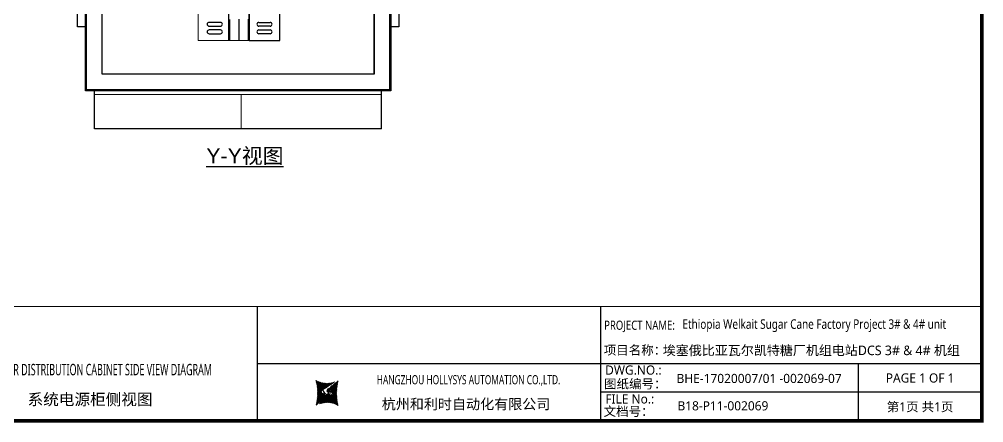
# Model space of a CAD drawing. Extents: x 81437 to 204847, y -54769 to -29444.
# Drawn here: x 103123 to 105651, y -32606 to -31548 of the extents above; entities that cross this region are included whole.
import ezdxf
from ezdxf.enums import TextEntityAlignment as Align
from ezdxf.lldxf.tags import DXFTag

# ---------------------------------------------------------------- set-up
doc = ezdxf.new("R2010")
doc.units = 0
doc.header["$LTSCALE"] = 100
doc.header["$MEASUREMENT"] = 0
for name, color, linetype in [('CLOUD_LAYER', 6, 'Continuous'), ('PANEL', 7, 'Continuous'), ('t', 1, 'Continuous'), ('TEXT', 7, 'Continuous'), ('标准图框及表格', 7, 'Continuous')]:
    doc.layers.add(name, color=color, linetype=linetype)
doc.layers.add('细实线', color=7, linetype='Continuous', lineweight=20)
doc.styles.add('HZ', font='arial.ttf', dxfattribs={"width": 0.7})
doc.styles.get("Standard").update_dxf_attribs({"font": ''})
doc.styles.add('微软雅黑', font='')
doc.styles.get('Standard').set_extended_font_data('SimSun')
doc.styles.get('微软雅黑').set_extended_font_data('Microsoft YaHei')
tags = doc.linetypes.add('CENTER', pattern=[2, 1.25, -0.25, 0.25, -0.25]).pattern_tags.tags
tags[10:11] = [DXFTag(74, 4), DXFTag(75, 0), DXFTag(340, '0'), DXFTag(46, 1.0), DXFTag(50, 0.0), DXFTag(44, 0.0), DXFTag(45, 0.0)]
tags[8:9] = [DXFTag(74, 4), DXFTag(75, 0), DXFTag(340, '0'), DXFTag(46, 1.0), DXFTag(50, 0.0), DXFTag(44, 0.0), DXFTag(45, 0.0)]
tags[6:7] = [DXFTag(74, 4), DXFTag(75, 0), DXFTag(340, '0'), DXFTag(46, 1.0), DXFTag(50, 0.0), DXFTag(44, 0.0), DXFTag(45, 0.0)]
tags[4:5] = [DXFTag(74, 4), DXFTag(75, 0), DXFTag(340, '0'), DXFTag(46, 1.0), DXFTag(50, 0.0), DXFTag(44, 0.0), DXFTag(45, 0.0)]
pattern_1 = [(45, (-6.162819773475348, -58.86246267448996), (-0.736262898216564, 0.7362628982165641), [])]

# ---------------------------------------------------------------- blocks, each defined once
blk = doc.blocks.new('图框')
at = {"layer": '标准图框及表格'}
h = blk.add_hatch(dxfattribs=at)
h.set_pattern_fill('ANSI31', color=5, scale=8.329863809039892, style=0)
h.set_pattern_definition(pattern_1)
edge = h.paths.add_edge_path()
edge.add_arc((2393.094436262916, -3057.016314091056), 55.18534773488954, 238.1092081981581, 291.6531626184834)
edge.add_line((2413.457117633552, -3108.307481089123), (2382.362679957259, -3129.105284474292))
edge.add_arc((2232.744557938924, -3137.191253253037), 135.3602868968974, 346.3915348661821, 374.2500326978034)
edge.add_line((2364.304773850054, -3169.039594784347), (2391.343418124445, -3146.7148906974))
edge.add_line((2385.17637942767, -3139.143911424919), (2389.981166822123, -3139.761302572286))
edge.add_spline(control_points=[(2391.307199095063, -3146.750097628447), (2392.196661605914, -3145.885543305817), (2393.808172678844, -3144.319160410171), (2393.706362376579, -3140.114756849009), (2391.263680388605, -3139.875266105763), (2389.959101290711, -3139.747359722689)], knot_values=[0, 0, 0, 0, 6.844331067525468, 12.40042740766005, 18.76924275352248, 18.76924275352248, 18.76924275352248, 18.76924275352248], weights=[1, 1, 1, 1, 1, 1], degree=3, periodic=0)
edge.add_spline(control_points=[(2382.352543285211, -3129.127895979397), (2381.626555155563, -3129.73152025812), (2380.315378592357, -3130.821700626719), (2379.381276507607, -3132.24510027398), (2378.964379386169, -3132.880374753903)], knot_values=[0, 0, 0, 0, 5.253673658024614, 9.488438564008057, 9.488438564008057, 9.488438564008057, 9.488438564008057], weights=[1, 1, 1, 1, 1], degree=3, periodic=0)
edge.add_spline(control_points=[(2380.109845815059, -3131.144179531064), (2379.558651433159, -3131.767985770505), (2378.469607692277, -3133.249177120419), (2378.75000888206, -3136.59141356358), (2381.696031569307, -3138.758015293683), (2384.022624161043, -3139.007997601494), (2385.15175362843, -3139.129317677358)], knot_values=[10.66597461496156, 10.66597461496156, 10.66597461496156, 10.66597461496156, 18.97770399508879, 28.89455822145742, 41.119553648298, 52.64692538081317, 52.64692538081317, 52.64692538081317, 52.64692538081317], weights=[1, 1, 1, 1, 1, 1, 1], degree=3, periodic=0)
h = blk.add_hatch(dxfattribs=at)
h.set_pattern_fill('ANSI31', color=3, scale=8.329863809039892, style=0)
h.set_pattern_definition(pattern_1)
edge = h.paths.add_edge_path()
edge.add_line((2396.306912351669, -3134.638821765021), (2401.543221691929, -3135.303048767099))
edge.add_spline(control_points=[(2394.881673431148, -3127.632408877759), (2393.992210920092, -3128.496963200258), (2392.380699847337, -3130.063346096064), (2392.482510149457, -3134.26774965708), (2394.925192137576, -3134.507240400384), (2396.229771235499, -3134.635146783385)], knot_values=[0, 0, 0, 0, 6.844331067526932, 12.40042740766158, 18.76924275352342, 18.76924275352342, 18.76924275352342, 18.76924275352342], weights=[1, 1, 1, 1, 1, 1], degree=3, periodic=0)
edge.add_line((2421.884098676157, -3105.342911721815), (2394.845454401773, -3127.667615808762))
edge.add_spline(control_points=[(2406.462349776273, -3142.781070641064), (2406.85282482484, -3142.285248106444), (2407.700959278394, -3140.915136680455), (2407.438863643569, -3137.791092942495), (2404.4928409567, -3135.624491212552), (2402.166248364556, -3135.374508904741), (2401.037118897577, -3135.253188828716)], knot_values=[12.65408913243743, 12.65408913243743, 12.65408913243743, 12.65408913243743, 18.97770399508879, 28.89455822145742, 41.119553648298, 52.64692538081317, 52.64692538081317, 52.64692538081317, 52.64692538081317], weights=[1, 1, 1, 1, 1, 1, 1], degree=3, periodic=0)
edge.add_line((2405.463463917236, -3143.838156073773), (2406.618423075823, -3142.594514654259))
edge.add_line((2403.858524028219, -3145.261600863971), (2405.463463917236, -3143.838156073904))
edge.add_line((2372.73175489228, -3166.075025417009), (2403.826192568573, -3145.277222031841))
edge.add_arc((2393.094436262916, -3217.366192415033), 55.18534773488965, 58.10920819815809, 111.6531626184834)
edge.add_arc((2553.444314586908, -3137.191253253037), 135.360286896897, 166.3915348661823, 194.2500326978024)
at = {"color": 7}
for p, q in [((2209.47921527367, -2910.443887418679), (2209.47921527367, -3210.443887418679)), ((3109.47921527367, -2910.443887418679), (3109.47921527367, -3210.443887418679)), ((2209.47921527367, -3060.443887418679), (3109.47921527367, -3060.443887418679)), ((3109.47921527367, -3060.443887418679), (4109.47921527367, -3060.443887418679)), ((3785.62275226965, -3060.443887418679), (3785.62275226965, -3210.443887418679)), ((4109.47921527367, -3135.443887418679), (3109.47921527367, -3135.443887418679))]:
    blk.add_line(p, q, dxfattribs=at)
at = {"color": 7, "const_width": 3}
blk.add_lwpolyline([(4109.47921527367, -2910.443887418679), (-6.162819773475348, -2910.443887418679)], dxfattribs=at)
at = {"layer": 't', "color": 7, "const_width": 9.61519705431492}
blk.add_lwpolyline([(4109.47921527367, -3210.443887418679), (4109.47921527367, -58.86246267448996), (-6.162819773475348, -58.86246267448996), (-6.162819773475348, -3210.443887418679)], close=True, dxfattribs=at)
at = {"color": 7, "linetype": 'CENTER', "style": '微软雅黑'}
for s, height, p in [('项目名称：', 24, (3118.237888517288, -3036.94681899895)), ('图纸编号：', 24, (3119.058468482224, -3125.527001057468)), ('杭州和利时自动化有限公司', 27, (2536.38633266712, -3179.976961063531)), ('文档号：', 24, (3117.869572934458, -3197.591179766443))]:
    blk.add_text(s, height=height, dxfattribs=at).set_placement(p)
at = {"color": 7, "style": '微软雅黑', "flags": 8}
for tag, p, height in [('DWG.NAME:', (1375.473639447489, -2969.2419877869), 25), ('DWG.NO.:', (3122.023352488108, -3089.264933317976), 24), ('图纸编号', (3309.199899152482, -3111.267140832559), 24), ('FILENO.:', (3122.509725826509, -3164.966587124836), 24), ('文档号', (3311.563545755656, -3182.994948628203), 24)]:
    blk.add_attdef(tag, p, '', height=height, dxfattribs=at)
at = {"color": 7, "style": '微软雅黑', "width": 0.8, "flags": 8}
for tag, p, height in [('PROJECTNAME:', (3119.317365890063, -2971.670387076527), 24), ('PROJECT_NAME', (3324.743137664682, -2969.191656158461), 25)]:
    blk.add_attdef(tag, p, '', height=height, dxfattribs=at)
at = {"color": 7, "style": '微软雅黑', "flags": 8}
for tag, height, width, p in [('RENLIU', 24, 0.7, (692.0254873090671, -3009.243060483925)), ('SHUFENWANG', 24, 0.7, (879.6254712981536, -3009.243060483925)), ('FANGHOU', 24, 0.7, (1063.567935676903, -3009.243060483925)), ('DANDANLI', 24, 0.7, (1243.852880445316, -3009.243060483925)), ('#10STATIONONTROLCABINETCOVER', 30, 0.6, (1771.737284051596, -3076.044837234568)), ('HANGZHOUHOLLYSYSAUTOMATIONCO.,LTD.', 24, 0.7, (2763.919484516009, -3104.577265918681))]:
    blk.add_attdef(tag, text='', height=height, dxfattribs=dict(at, width=width)).set_placement(p, align=Align.MIDDLE)
for tag, p in [('图纸名称:', (1371.649552043295, -3024.785799731683)), ('项目名称', (3272.897224152879, -3045.626842364768))]:
    blk.add_attdef(tag, text='', height=25, dxfattribs=at).set_placement(p, align=Align.BOTTOM_LEFT)
at = {"color": 7, "flags": 8}
blk.add_attdef('A', text='', height=23, dxfattribs=at).set_placement((53.73638948711596, -3033.744016823508), align=Align.MIDDLE)
at = {"color": 7, "style": '微软雅黑', "flags": 8}
for tag, height, p in [('设计时间', 23, (207.7030023673433, -3033.744016823508)), ('刘仁', 23, (692.0254873090671, -3061.050838701933)), ('王姝芬', 23, (879.6254712981536, -3061.050838701933)), ('侯方', 23, (1063.567935676903, -3061.050838701933)), ('李丹丹', 23, (1243.852880445316, -3061.050838701933)), ('PAGEXOFX', 24, (3947.55098377166, -3097.943887418679)), ('REV.', 24, (53.21983990701119, -3121.911417548025)), ('DATE', 24, (202.7449719716897, -3121.911417548025)), ('DESCRIPTION', 24, (445.5564698352027, -3121.911417548025)), ('PREPARED', 24, (692.0254873090671, -3121.911417548025)), ('CHECKED', 24, (879.625471298139, -3121.911417548025)), ('SIGNED', 24, (1063.567935676889, -3121.911417548025)), ('APPROVED', 24, (1243.852880445316, -3121.911417548025)), ('图纸名称', 30, (1771.737284051596, -3153.557526718527)), ('第几页共几页', 24, (3947.55098377166, -3172.943887418679))]:
    blk.add_attdef(tag, text='', height=height, dxfattribs=at).set_placement(p, align=Align.MIDDLE)
at = {"layer": '标准图框及表格', "color": 5, "style": 'HZ'}
for s, p in [('pgqh', (2367.722055843864, -3118.539690870716)), ('hollilas', (2367.889081852576, -3144.830947292762))]:
    blk.add_text(s, height=5.205656721233694, dxfattribs=at).set_placement(p)
at = {"layer": '标准图框及表格', "color": 3, "style": 'HZ'}
for s, height, p in [('auto', 8.676094535389492, (2394.744307490306, -3133.062499086471)), ('hollysys', 4.338047267694746, (2396.375285240625, -3158.593924068552))]:
    blk.add_text(s, height=height, dxfattribs=at).set_placement(p)

msp = doc.modelspace()

# ---------------------------------------------------------------- linework, layer by layer
at = {"color": 7, "linetype": 'Continuous'}
for p, q in [((103671.6471443257, -31604.22489207311), (103671.6471443257, -29859.22489207311)), ((103725.6471443257, -31557.22489207311), (103725.6471443257, -30857.22489207311)), ((103673.6471443257, -31548.42314792302), (103673.6471443257, -31604.20751172712)), ((103698.6471443257, -31604.20751172712), (103698.6471443257, -31548.22492779867)), ((103723.6471443257, -31604.20751172712), (103723.6471443257, -31548.30381585265)), ((103650.189902687, -31556.25264554916), (103620.189902687, -31556.25264554916)), ((103620.189902687, -31566.25264554916), (103650.189902687, -31566.25264554916)), ((103750.437631343, -31556.25264554916), (103780.437631343, -31556.25264554916)), ((103780.437631343, -31566.25264554916), (103750.437631343, -31566.25264554916)), ((103650.189902687, -31576.25264554916), (103620.189902687, -31576.25264554916)), ((103620.189902687, -31586.25264554916), (103650.189902687, -31586.25264554916)), ((103750.437631343, -31576.25264554916), (103780.437631343, -31576.25264554916)), ((103780.437631343, -31586.25264554916), (103750.437631343, -31586.25264554916))]:
    msp.add_line(p, q, dxfattribs=at)
at = {"color": 7}
msp.add_line((104071.7304300333, -31835.72489654867), (103319.7304300333, -31835.72489654867), dxfattribs=at)
msp.add_lwpolyline([(103805.6471443257, -29804.22492779867), (103725.6471443257, -29804.22492779867), (103725.6471443257, -31604.22489207311), (103805.6471443257, -31604.22489207311)], close=True, dxfattribs=at)
at = {"color": 7, "linetype": 'Continuous'}
for centre, start, end in [((103620.189902687, -31561.25264554916), 90, 270), ((103650.189902687, -31561.25264554916), 270, 90), ((103750.437631343, -31561.25264554916), 90, 270), ((103780.437631343, -31561.25264554916), 270, 90), ((103620.189902687, -31581.25264554916), 90, 270), ((103650.189902687, -31581.25264554916), 270, 90), ((103750.437631343, -31581.25264554916), 90, 270), ((103780.437631343, -31581.25264554916), 270, 90)]:
    msp.add_arc(centre, 5, start, end, dxfattribs=at)
at = {"layer": 'CLOUD_LAYER', "color": 7}
msp.add_line((104052.7472441631, -31692.22489654867), (103339.7472441631, -31692.22489654867), dxfattribs=at)
for points in [[(103296.2472441631, -31567.94712317249), (103275.1507579928, -31567.94712317249), (103275.1507579928, -31363.94712317249), (103296.2472441631, -31363.94712317249)], [(104117.3437303335, -31567.94712317249), (104096.2472441631, -31567.94712317249), (104096.2472441631, -31363.94712317249), (104117.3437303335, -31363.94712317249)]]:
    msp.add_lwpolyline(points, close=True, dxfattribs=at)
at = {"layer": 'PANEL', "color": 7}
for p, q in [((103296.2472441631, -31735.72489654867), (103296.2472441631, -29735.72492779864)), ((103299.2472441631, -31732.72489654867), (103299.2472441631, -29738.72492779864)), ((104093.2472441631, -29738.72492779864), (104093.2472441631, -31732.72489654867)), ((104096.2472441631, -29735.72492779864), (104096.2472441631, -31735.72489654867)), ((103339.7472441631, -31692.22489654867), (103339.7472441631, -30556.72492701741)), ((104052.7472441631, -31692.22489654867), (104052.7472441631, -30556.72492701741)), ((104052.7472441631, -30987.72492701741), (104052.7472441631, -31692.22489654867)), ((104096.2472441631, -31735.72489654867), (103296.2472441631, -31735.72489654867)), ((104093.2472441631, -31732.72489654867), (103299.2472441631, -31732.72489654867)), ((103319.7304300333, -31835.72489654867), (103319.7304300333, -31735.72489654867)), ((104071.7304300333, -31835.72489654867), (104071.7304300333, -31735.72489654867))]:
    msp.add_line(p, q, dxfattribs=at)
at = {"layer": '细实线'}
for p, q in [((103671.6471443257, -31604.22489207311), (103725.6471443257, -31604.22489207311)), ((103319.7304300333, -31745.72489654867), (104071.7304300333, -31745.72489654867)), ((103704.2304300333, -31745.72489654867), (103704.2304300333, -31835.72489654867))]:
    msp.add_line(p, q, dxfattribs=at)
msp.add_lwpolyline([(103671.6471443257, -29804.22492779867), (103591.6471443257, -29804.22492779867), (103591.6471443257, -31604.22489207311), (103671.6471443257, -31604.22489207311)], close=True, dxfattribs=at)

# ---------------------------------------------------------------- block references
at = {"color": 1}
ref = msp.add_blockref('图框', (101536.4290647356, -29390.33974976701), dxfattribs=at)
ref.add_attrib('PROJECTNAME:', 'PROJECT NAME:', (104655.7464306256, -32362.01013684354), dxfattribs={"color": 7, "height": 24, "style": '微软雅黑', "width": 0.8000000000000002})
ref.add_attrib('FILENO.:', 'FILE No.:', (104658.9387905621, -32555.30633689184), dxfattribs={"color": 7, "height": 24, "style": '微软雅黑'})
ref.add_attrib('DWG.NO.:', 'DWG.NO.:', (104658.4524172237, -32479.60468308498), dxfattribs={"color": 7, "height": 24, "style": '微软雅黑'})
ref.add_attrib('PAGEXOFX', 'PAGE 1 OF 1', dxfattribs={"color": 7, "height": 24, "style": '微软雅黑', "flags": 8}).set_placement((105483.9800485072, -32488.28363718569), align=Align.MIDDLE)
ref.add_attrib('PROJECT_NAME', 'Ethiopia Welkait Sugar Cane Factory Project 3# & 4# unit', (104861.1722024003, -32359.53140592547), dxfattribs={"color": 7, "height": 25, "style": '微软雅黑', "width": 0.8})
ref.add_attrib('项目名称', '埃塞俄比亚瓦尔凯特糖厂机组电站DCS 3# & 4# 机组', dxfattribs={"color": 7, "height": 25, "style": '微软雅黑'}).set_placement((104809.3262888884, -32435.96659213178), align=Align.BOTTOM_LEFT)
ref.add_attrib('HANGZHOUHOLLYSYSAUTOMATIONCO.,LTD.', 'HANGZHOU HOLLYSYS AUTOMATION CO.,LTD.', dxfattribs={"color": 7, "height": 24, "style": '微软雅黑', "width": 0.6999999999999998}).set_placement((104300.3485492516, -32494.91701568569), align=Align.MIDDLE)
ref.add_attrib('#10STATIONONTROLCABINETCOVER', 'DCS POWER DISTRIBUTION CABINET SIDE VIEW DIAGRAM', dxfattribs={"color": 7, "height": 30, "style": '微软雅黑', "width": 0.6, "flags": 8}).set_placement((103308.1663487872, -32466.38458700158), align=Align.MIDDLE)
ref.add_attrib('图纸名称', '系统电源柜侧视图', dxfattribs={"color": 7, "height": 30, "style": '微软雅黑', "flags": 8}).set_placement((103308.1663487872, -32543.89727648554), align=Align.MIDDLE)
ref.add_attrib('文档号', 'B18-P11-002069', (104847.9926104912, -32573.33469839521), dxfattribs={"color": 7, "height": 24, "style": '微软雅黑', "flags": 8})
ref.add_attrib('图纸编号', 'BHE-17020007/01 -002069-07', (104845.628963888, -32501.60689059957), dxfattribs={"color": 7, "height": 24, "style": '微软雅黑', "flags": 8})
ref.add_attrib('第几页共几页', '第1页 共1页', dxfattribs={"color": 7, "height": 24, "style": '微软雅黑', "flags": 8}).set_placement((105483.9800485072, -32563.28363718569), align=Align.MIDDLE)

# ---------------------------------------------------------------- texts
at = {"layer": 'TEXT', "color": 7, "style": 'HZ'}
msp.add_text('%%UY-Y视图', height=40, dxfattribs=at).set_placement((103714.0239927909, -31926.04089582461), align=Align.CENTER)

doc.saveas('drawing.dxf')
